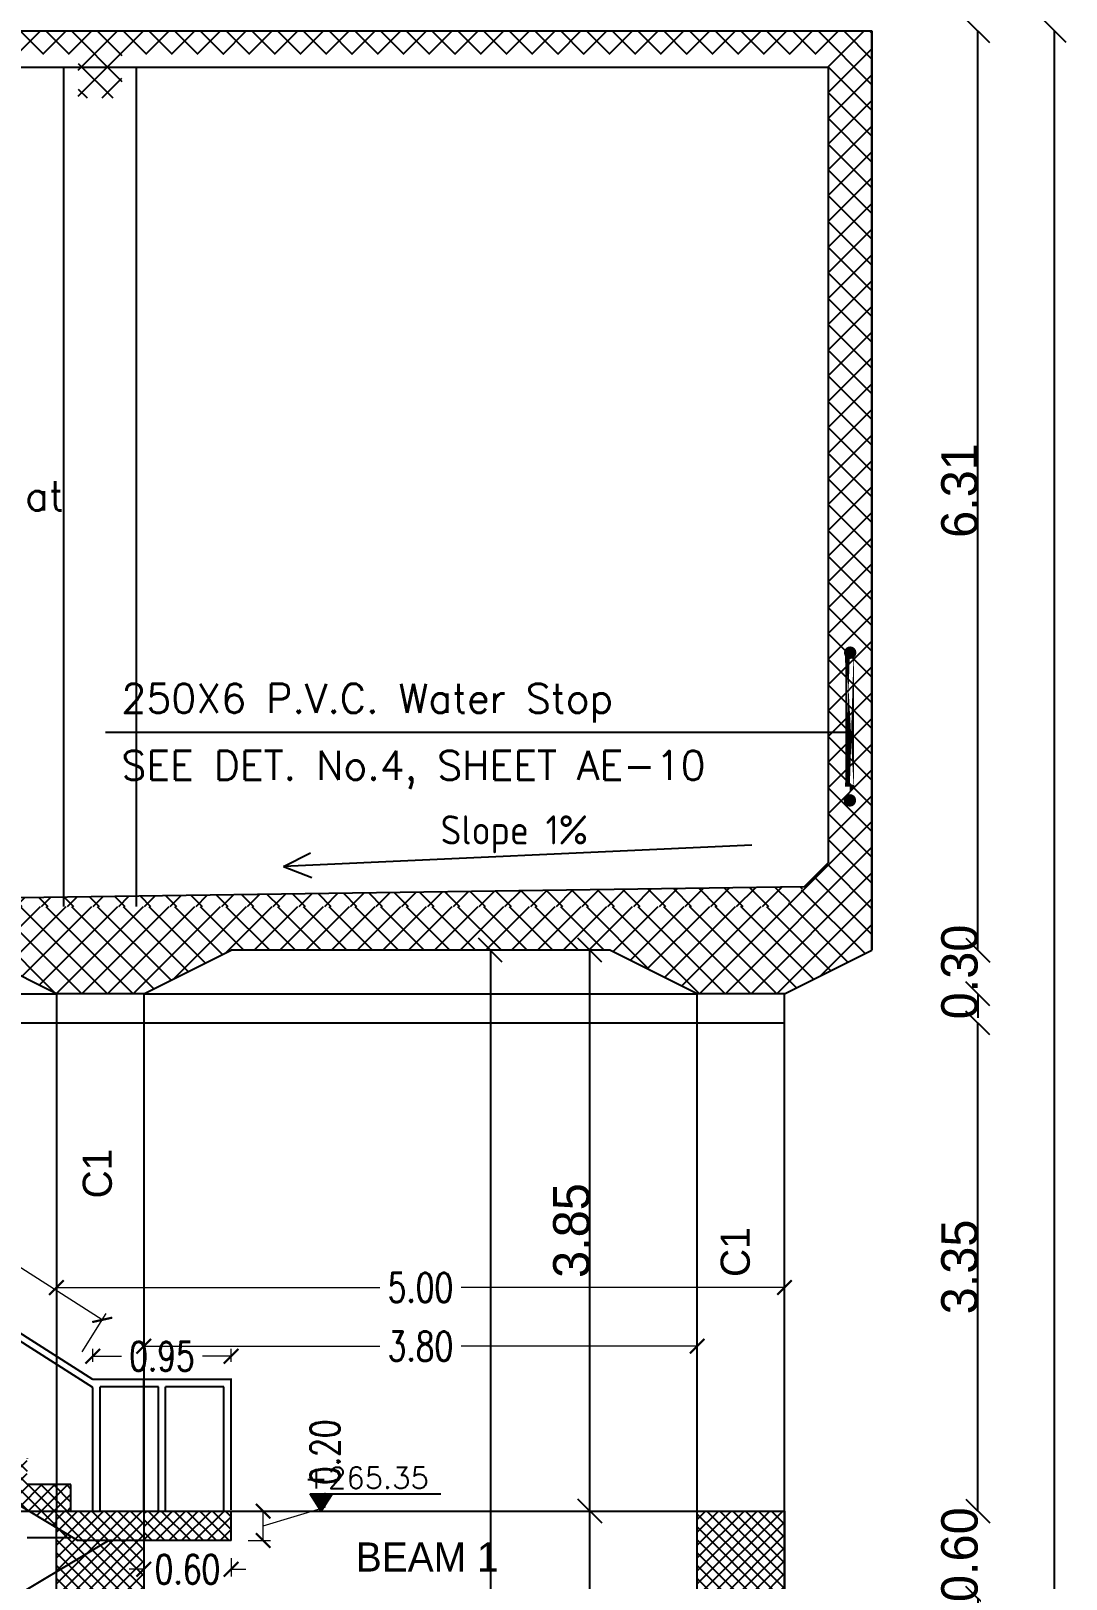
# Model space of a CAD drawing. Extents: x 166525 to 167198, y 178739 to 179747.
# Drawn here: x 166625.13 to 166632.24, y 179407.47 to 179418.09 of the extents above; entities that cross this region are included whole.
import ezdxf

# ---------------------------------------------------------------- set-up
doc = ezdxf.new("R2010")
doc.units = 0
doc.header["$MEASUREMENT"] = 0
for name, pattern in [('AUSGEZOGEN', [0]), ('CENTER', [2, 1.25, -0.25, 0.25, -0.25]), ('VONLAYER', [0])]:
    doc.linetypes.add(name, pattern=pattern)
doc.layers.get('0').update_dxf_attribs({"linetype": 'CONTINUOUS'})
doc.layers.get('DEFPOINTS').update_dxf_attribs({"linetype": 'CONTINUOUS'})
for name, color, linetype in [('3', 4, 'CONTINUOUS'), ('4', 12, 'CONTINUOUS'), ('6', 2, 'CONTINUOUS'), ('concret', 5, 'CONTINUOUS'), ('EBENE0', 7, 'AUSGEZOGEN'), ('ELEV', 1, 'CONTINUOUS'), ('HATH', 253, 'CONTINUOUS'), ('HATSH', 252, 'CONTINUOUS'), ('POLI', 3, 'CONTINUOUS'), ('Stairs', 231, 'CONTINUOUS'), ('TEXTS', 1, 'CONTINUOUS')]:
    doc.layers.add(name, color=color, linetype=linetype)
doc.layers.add('BEAM', color=6, linetype='CONTINUOUS', lineweight=13)
doc.layers.add('LAND CORNERS', color=255, linetype='CONTINUOUS', lineweight=25)
doc.styles.add('DIM', font='simplex.shx', dxfattribs={"width": 0.75})
doc.styles.add('ISO8', font='iso8')
doc.styles.add('ROMANS', font='romans.shx')
doc.dimstyles.new('mais 1-100 plan', dxfattribs={"dimtxt": 0.25, "dimasz": 0.1635, "dimexe": 0.18, "dimexo": 0.0625, "dimgap": 0, "dimtad": 1, "dimzin": 0, "dimdsep": 46, "dimtxsty": 'Standard', "dimblk": 'OBLIQUE', "dimcen": 0, "dimse1": 1, "dimse2": 1, "dimclrd": 8, "dimclrt": 4, "dimadec": 0, "dimazin": 0, "dimtfac": 1, "dimtix": 1, "dimtofl": 0, "dimtmove": 0, "dimatfit": 3, "dimldrblk": 'OBLIQUE', "dimfxl": 0.18, "dimtolj": 1, "dimtzin": 0, "dimarcsym": 0})
doc.dimstyles.new('MUTASIM', dxfattribs={"dimscale": 0.9995, "dimtxt": 0.2, "dimasz": 0.1, "dimexe": 0.05, "dimexo": 0.12, "dimgap": 0.05, "dimtad": 0, "dimzin": 0, "dimdsep": 46, "dimtxsty": 'DIM', "dimblk": 'ARCHTICK', "dimcen": 0.09, "dimclrd": 35, "dimclre": 33, "dimclrt": 256, "dimazin": 0, "dimtfac": 1, "dimtofl": 0, "dimtmove": 1, "dimatfit": 3, "dimfxl": 0.18, "dimtolj": 1, "dimtzin": 0, "dimlwd": 13, "dimlwe": 9, "dimarcsym": 0})

# ---------------------------------------------------------------- blocks, each defined once
blk = doc.blocks.new('_OBLIQUE')
at = {"color": 0, "linetype": 'ByBlock'}
blk.add_line((-0.5, -0.5), (0.5, 0.5), dxfattribs=at)
blk = doc.blocks.new('*D887')
at = {"layer": 'DEFPOINTS', "color": 0, "transparency": 16777216}
for p in [(166628.968, 179407.935), (166628.968, 179407.935), (166628.968, 179403.985)]:
    blk.add_point(p, dxfattribs=at)
at = {"layer": 'LAND CORNERS', "color": 8, "lineweight": -2, "transparency": 16777216}
blk.add_line((166628.968, 179403.985), (166628.968, 179407.935), dxfattribs=at)
at = {"layer": 'LAND CORNERS', "color": 8, "lineweight": -2, "transparency": 16777216, "xscale": 0.1635000000000001, "yscale": 0.1635000000000001, "zscale": 0.1635000000000001}
for p, rotation in [((166628.968, 179407.935), 90), ((166628.968, 179403.985), 270)]:
    blk.add_blockref('_OBLIQUE', p, dxfattribs=dict(at, rotation=rotation))
at = {"layer": 'LAND CORNERS', "color": 4, "transparency": 16777216, "insert": (166628.843, 179405.96), "char_height": 0.25, "attachment_point": 5, "rotation": 90}
blk.add_mtext('\\A1;3.95', dxfattribs=at)
blk = doc.blocks.new('*D888')
at = {"layer": 'DEFPOINTS', "color": 0, "transparency": 16777216}
for p in [(166628.968, 179411.785), (166628.968, 179411.785), (166628.968, 179407.935)]:
    blk.add_point(p, dxfattribs=at)
at = {"layer": 'LAND CORNERS', "color": 8, "lineweight": -2, "transparency": 16777216}
blk.add_line((166628.968, 179407.935), (166628.968, 179411.785), dxfattribs=at)
at = {"layer": 'LAND CORNERS', "color": 8, "lineweight": -2, "transparency": 16777216, "xscale": 0.1635000000000001, "yscale": 0.1635000000000001, "zscale": 0.1635000000000001}
for p, rotation in [((166628.968, 179411.785), 90), ((166628.968, 179407.935), 270)]:
    blk.add_blockref('_OBLIQUE', p, dxfattribs=dict(at, rotation=rotation))
at = {"layer": 'LAND CORNERS', "color": 4, "transparency": 16777216, "insert": (166628.843, 179409.86), "char_height": 0.25, "attachment_point": 5, "rotation": 90}
blk.add_mtext('\\A1;3.85', dxfattribs=at)
blk = doc.blocks.new('*D889')
at = {"layer": 'DEFPOINTS', "color": 0, "transparency": 16777216}
for p in [(166628.317, 179411.785), (166628.285, 179392.535), (166628.317, 179392.535)]:
    blk.add_point(p, dxfattribs=at)
at = {"layer": 'LAND CORNERS', "color": 8, "lineweight": -2, "transparency": 16777216}
blk.add_line((166628.285, 179411.785), (166628.285, 179392.535), dxfattribs=at)
at = {"layer": 'LAND CORNERS', "color": 8, "lineweight": -2, "transparency": 16777216, "xscale": 0.1635000000000001, "yscale": 0.1635000000000001, "zscale": 0.1635000000000001}
for p, rotation in [((166628.285, 179411.785), 90), ((166628.285, 179392.535), 270)]:
    blk.add_blockref('_OBLIQUE', p, dxfattribs=dict(at, rotation=rotation))
at = {"layer": 'LAND CORNERS', "color": 4, "transparency": 16777216, "insert": (166628.16, 179402.16), "char_height": 0.25, "attachment_point": 5, "rotation": 90}
blk.add_mtext('\\A1;19.25', dxfattribs=at)
blk = doc.blocks.new('*D897')
at = {"layer": 'DEFPOINTS', "color": 0, "transparency": 16777216}
for p in [(166630.622, 179407.935), (166631.633, 179407.935), (166630.622, 179407.335)]:
    blk.add_point(p, dxfattribs=at)
at = {"layer": 'LAND CORNERS', "color": 8, "lineweight": -2, "transparency": 16777216}
for p, q in [((166631.633, 179407.935), (166631.633, 179408.098)), ((166631.633, 179407.335), (166631.633, 179407.171))]:
    blk.add_line(p, q, dxfattribs=at)
at = {"layer": 'LAND CORNERS', "color": 8, "lineweight": -2, "transparency": 16777216, "xscale": 0.1635000000000001, "yscale": 0.1635000000000001, "zscale": 0.1635000000000001}
for p, rotation in [((166631.633, 179407.935), 270), ((166631.633, 179407.335), 90)]:
    blk.add_blockref('_OBLIQUE', p, dxfattribs=dict(at, rotation=rotation))
at = {"layer": 'LAND CORNERS', "color": 4, "transparency": 16777216, "insert": (166631.508, 179407.635), "char_height": 0.25, "attachment_point": 5, "rotation": 90}
blk.add_mtext('\\A1;0.60', dxfattribs=at)
blk = doc.blocks.new('*D898')
at = {"layer": 'DEFPOINTS', "color": 0, "transparency": 16777216}
for p in [(166630.622, 179411.285), (166631.633, 179411.285), (166630.622, 179407.935)]:
    blk.add_point(p, dxfattribs=at)
at = {"layer": 'LAND CORNERS', "color": 8, "lineweight": -2, "transparency": 16777216}
blk.add_line((166631.633, 179407.935), (166631.633, 179411.285), dxfattribs=at)
at = {"layer": 'LAND CORNERS', "color": 8, "lineweight": -2, "transparency": 16777216, "xscale": 0.1635000000000001, "yscale": 0.1635000000000001, "zscale": 0.1635000000000001}
for p, rotation in [((166631.633, 179411.285), 90), ((166631.633, 179407.935), 270)]:
    blk.add_blockref('_OBLIQUE', p, dxfattribs=dict(at, rotation=rotation))
at = {"layer": 'LAND CORNERS', "color": 4, "transparency": 16777216, "insert": (166631.508, 179409.61), "char_height": 0.25, "attachment_point": 5, "rotation": 90}
blk.add_mtext('\\A1;3.35', dxfattribs=at)
blk = doc.blocks.new('*D899')
at = {"layer": 'DEFPOINTS', "color": 0, "transparency": 16777216}
for p in [(166630.905, 179411.785), (166630.305, 179411.485), (166631.633, 179411.485)]:
    blk.add_point(p, dxfattribs=at)
at = {"layer": 'LAND CORNERS', "color": 8, "lineweight": -2, "transparency": 16777216}
for p, q in [((166631.633, 179411.785), (166631.633, 179411.948)), ((166631.633, 179411.485), (166631.633, 179411.321))]:
    blk.add_line(p, q, dxfattribs=at)
at = {"layer": 'LAND CORNERS', "color": 8, "lineweight": -2, "transparency": 16777216, "xscale": 0.1635000000000001, "yscale": 0.1635000000000001, "zscale": 0.1635000000000001}
for p, rotation in [((166631.633, 179411.785), 270), ((166631.633, 179411.485), 90)]:
    blk.add_blockref('_OBLIQUE', p, dxfattribs=dict(at, rotation=rotation))
at = {"layer": 'LAND CORNERS', "color": 4, "transparency": 16777216, "insert": (166631.508, 179411.635), "char_height": 0.25, "attachment_point": 5, "rotation": 90}
blk.add_mtext('\\A1;0.30', dxfattribs=at)
blk = doc.blocks.new('*D900')
at = {"layer": 'DEFPOINTS', "color": 0, "transparency": 16777216}
for p in [(166631.603, 179418.098), (166631.633, 179392.535), (166632.157, 179392.535)]:
    blk.add_point(p, dxfattribs=at)
at = {"layer": 'LAND CORNERS', "color": 8, "lineweight": -2, "transparency": 16777216}
blk.add_line((166632.157, 179418.098), (166632.157, 179392.535), dxfattribs=at)
at = {"layer": 'LAND CORNERS', "color": 8, "lineweight": -2, "transparency": 16777216, "xscale": 0.1635000000000001, "yscale": 0.1635000000000001, "zscale": 0.1635000000000001}
for p, rotation in [((166632.157, 179418.098), 90), ((166632.157, 179392.535), 270)]:
    blk.add_blockref('_OBLIQUE', p, dxfattribs=dict(at, rotation=rotation))
at = {"layer": 'LAND CORNERS', "color": 4, "transparency": 16777216, "insert": (166632.032, 179405.317), "char_height": 0.25, "attachment_point": 5, "rotation": 90}
blk.add_mtext('\\A1;25.56', dxfattribs=at)
blk = doc.blocks.new('*D914')
at = {"layer": 'DEFPOINTS', "color": 0, "transparency": 16777216}
for p in [(166630.905, 179418.095), (166631.633, 179418.095), (166630.905, 179411.785)]:
    blk.add_point(p, dxfattribs=at)
at = {"layer": 'LAND CORNERS', "color": 8, "lineweight": -2, "transparency": 16777216}
blk.add_line((166631.633, 179411.785), (166631.633, 179418.095), dxfattribs=at)
at = {"layer": 'LAND CORNERS', "color": 8, "lineweight": -2, "transparency": 16777216, "xscale": 0.1635000000000001, "yscale": 0.1635000000000001, "zscale": 0.1635000000000001}
for p, rotation in [((166631.633, 179418.095), 90), ((166631.633, 179411.785), 270)]:
    blk.add_blockref('_OBLIQUE', p, dxfattribs=dict(at, rotation=rotation))
at = {"layer": 'LAND CORNERS', "color": 4, "transparency": 16777216, "insert": (166631.508, 179414.94), "char_height": 0.25, "attachment_point": 5, "rotation": 90}
blk.add_mtext('\\A1;6.31', dxfattribs=at)
blk = doc.blocks.new('_ARCHTICK')
at = {"color": 0, "linetype": 'ByBlock', "const_width": 0.15}
blk.add_lwpolyline([(-0.5, -0.5), (0.5, 0.5)], dxfattribs=at)
blk = doc.blocks.new('*D918')
at = {"layer": 'BEAM', "color": 33, "linetype": 'Continuous', "lineweight": 9, "transparency": 16777216}
for p, q in [((166625.905, 179409.49), (166625.905, 179409.016)), ((166629.705, 179409.259), (166629.705, 179409.016))]:
    blk.add_line(p, q, dxfattribs=at)
at = {"layer": 'BEAM', "color": 35, "linetype": 'Continuous', "lineweight": 13, "transparency": 16777216}
for p, q in [((166625.905, 179409.066), (166627.527, 179409.066)), ((166629.705, 179409.066), (166628.084, 179409.066))]:
    blk.add_line(p, q, dxfattribs=at)
at = {"layer": 'DEFPOINTS', "color": 0, "linetype": 'Continuous', "transparency": 16777216}
for p in [(166625.905, 179409.61), (166629.705, 179409.379), (166629.705, 179409.066)]:
    blk.add_point(p, dxfattribs=at)
at = {"layer": 'BEAM', "color": 35, "linetype": 'Continuous', "lineweight": 13, "transparency": 16777216, "xscale": 0.09995000000000001, "yscale": 0.09995000000000001, "zscale": 0.09995000000000001, "rotation": 180}
blk.add_blockref('_ARCHTICK', (166625.905, 179409.066), dxfattribs=at)
at = {"layer": 'BEAM', "color": 35, "linetype": 'Continuous', "lineweight": 13, "transparency": 16777216, "xscale": 0.09995000000000001, "yscale": 0.09995000000000001, "zscale": 0.09995000000000001}
blk.add_blockref('_ARCHTICK', (166629.705, 179409.066), dxfattribs=at)
at = {"layer": 'BEAM', "linetype": 'Continuous', "transparency": 16777216, "insert": (166627.805, 179409.066), "char_height": 0.1999, "attachment_point": 5, "style": 'DIM'}
blk.add_mtext('\\A1;3.80', dxfattribs=at)
blk = doc.blocks.new('*D919')
at = {"layer": 'BEAM', "color": 33, "linetype": 'Continuous', "lineweight": 9, "transparency": 16777216}
for p, q in [((166625.305, 179409.49), (166625.305, 179409.419)), ((166630.305, 179409.497), (166630.305, 179409.519))]:
    blk.add_line(p, q, dxfattribs=at)
at = {"layer": 'BEAM', "color": 35, "linetype": 'Continuous', "lineweight": 13, "transparency": 16777216}
for p, q in [((166625.305, 179409.469), (166627.527, 179409.469)), ((166630.305, 179409.469), (166628.084, 179409.469))]:
    blk.add_line(p, q, dxfattribs=at)
at = {"layer": 'DEFPOINTS', "color": 0, "linetype": 'Continuous', "transparency": 16777216}
for p in [(166625.305, 179409.61), (166630.305, 179409.469), (166630.305, 179409.377)]:
    blk.add_point(p, dxfattribs=at)
at = {"layer": 'BEAM', "color": 35, "linetype": 'Continuous', "lineweight": 13, "transparency": 16777216, "xscale": 0.09995000000000001, "yscale": 0.09995000000000001, "zscale": 0.09995000000000001, "rotation": 180}
blk.add_blockref('_ARCHTICK', (166625.305, 179409.469), dxfattribs=at)
at = {"layer": 'BEAM', "color": 35, "linetype": 'Continuous', "lineweight": 13, "transparency": 16777216, "xscale": 0.09995000000000001, "yscale": 0.09995000000000001, "zscale": 0.09995000000000001}
blk.add_blockref('_ARCHTICK', (166630.305, 179409.469), dxfattribs=at)
at = {"layer": 'BEAM', "linetype": 'Continuous', "transparency": 16777216, "insert": (166627.805, 179409.469), "char_height": 0.1999, "attachment_point": 5, "style": 'DIM'}
blk.add_mtext('\\A1;5.00', dxfattribs=at)
blk = doc.blocks.new('*D942')
at = {"layer": 'BEAM', "color": 33, "linetype": 'Continuous', "lineweight": 9, "transparency": 16777216}
for p, q in [((166625.905, 179407.612), (166625.905, 179407.485)), ((166626.505, 179407.612), (166626.505, 179407.485))]:
    blk.add_line(p, q, dxfattribs=at)
at = {"layer": 'BEAM', "color": 35, "linetype": 'Continuous', "lineweight": 13, "transparency": 16777216}
for p, q in [((166625.905, 179407.535), (166625.805, 179407.535)), ((166626.505, 179407.535), (166626.605, 179407.535))]:
    blk.add_line(p, q, dxfattribs=at)
at = {"layer": 'DEFPOINTS', "color": 0, "linetype": 'Continuous', "transparency": 16777216}
for p in [(166625.905, 179407.732), (166626.505, 179407.732), (166626.505, 179407.535)]:
    blk.add_point(p, dxfattribs=at)
at = {"layer": 'BEAM', "color": 35, "linetype": 'Continuous', "lineweight": 13, "transparency": 16777216, "xscale": 0.09995000000000001, "yscale": 0.09995000000000001, "zscale": 0.09995000000000001}
blk.add_blockref('_ARCHTICK', (166625.905, 179407.535), dxfattribs=at)
at = {"layer": 'BEAM', "color": 35, "linetype": 'Continuous', "lineweight": 13, "transparency": 16777216, "xscale": 0.09995000000000001, "yscale": 0.09995000000000001, "zscale": 0.09995000000000001, "rotation": 180}
blk.add_blockref('_ARCHTICK', (166626.505, 179407.535), dxfattribs=at)
at = {"layer": 'BEAM', "linetype": 'Continuous', "transparency": 16777216, "insert": (166626.205, 179407.535), "char_height": 0.1999, "attachment_point": 5, "style": 'DIM'}
blk.add_mtext('\\A1;0.60', dxfattribs=at)
blk = doc.blocks.new('*D945')
at = {"layer": 'BEAM', "color": 35, "linetype": 'Continuous', "lineweight": 13, "transparency": 16777216}
for p, q in [((166627.15, 179407.96), (166627.15, 179408.06)), ((166626.725, 179407.832), (166627.15, 179407.96)), ((166626.725, 179407.732), (166626.725, 179407.933))]:
    blk.add_line(p, q, dxfattribs=at)
at = {"layer": 'BEAM', "color": 33, "linetype": 'Continuous', "lineweight": 9, "transparency": 16777216}
for p, q in [((166626.623, 179407.933), (166626.775, 179407.933)), ((166626.623, 179407.732), (166626.775, 179407.732))]:
    blk.add_line(p, q, dxfattribs=at)
at = {"layer": 'DEFPOINTS', "color": 0, "linetype": 'Continuous', "transparency": 16777216}
for p in [(166626.503, 179407.933), (166626.725, 179407.933), (166626.503, 179407.732)]:
    blk.add_point(p, dxfattribs=at)
at = {"layer": 'BEAM', "color": 35, "linetype": 'Continuous', "lineweight": 13, "transparency": 16777216, "xscale": 0.09995000000000001, "yscale": 0.09995000000000001, "zscale": 0.09995000000000001}
for p, rotation in [((166626.725, 179407.933), 90), ((166626.725, 179407.732), 270)]:
    blk.add_blockref('_ARCHTICK', p, dxfattribs=dict(at, rotation=rotation))
at = {"layer": 'BEAM', "linetype": 'Continuous', "transparency": 16777216, "insert": (166627.15, 179408.338), "char_height": 0.1999, "attachment_point": 5, "rotation": 90, "style": 'DIM'}
blk.add_mtext('\\A1;0.20', dxfattribs=at)
blk = doc.blocks.new('*D965')
at = {"layer": 'BEAM', "color": 33, "linetype": 'Continuous', "lineweight": 9, "transparency": 16777216}
for p, q in [((166623.625, 179410.208), (166623.792, 179410.47)), ((166625.481, 179409.028), (166625.647, 179409.29))]:
    blk.add_line(p, q, dxfattribs=at)
at = {"layer": 'BEAM', "color": 35, "linetype": 'Continuous', "lineweight": 13, "transparency": 16777216}
for p, q in [((166623.765, 179410.428), (166624.458, 179409.987)), ((166625.62, 179409.247), (166624.928, 179409.688))]:
    blk.add_line(p, q, dxfattribs=at)
at = {"layer": 'DEFPOINTS', "color": 0, "linetype": 'Continuous', "transparency": 16777216}
for p in [(166623.765, 179410.428), (166623.561, 179410.107), (166625.416, 179408.927)]:
    blk.add_point(p, dxfattribs=at)
at = {"layer": 'BEAM', "color": 35, "linetype": 'Continuous', "lineweight": 13, "transparency": 16777216, "xscale": 0.09995000000000001, "yscale": 0.09995000000000001, "zscale": 0.09995000000000001}
for p, rotation in [((166623.765, 179410.428), 147.53218855823), ((166625.62, 179409.247), 327.53218855823)]:
    blk.add_blockref('_ARCHTICK', p, dxfattribs=dict(at, rotation=rotation))
at = {"layer": 'BEAM', "linetype": 'Continuous', "transparency": 16777216, "insert": (166624.693, 179409.838), "char_height": 0.1999, "attachment_point": 5, "rotation": 327.5322, "style": 'DIM'}
blk.add_mtext('\\A1;2.20', dxfattribs=at)
blk = doc.blocks.new('*D966')
at = {"layer": 'BEAM', "color": 33, "linetype": 'Continuous', "lineweight": 9, "transparency": 16777216}
for p, q in [((166625.555, 179408.958), (166625.555, 179409.047)), ((166626.505, 179408.958), (166626.505, 179409.047))]:
    blk.add_line(p, q, dxfattribs=at)
at = {"layer": 'BEAM', "color": 35, "linetype": 'Continuous', "lineweight": 13, "transparency": 16777216}
for p, q in [((166625.555, 179408.997), (166625.752, 179408.997)), ((166626.505, 179408.997), (166626.309, 179408.997))]:
    blk.add_line(p, q, dxfattribs=at)
at = {"layer": 'DEFPOINTS', "color": 0, "linetype": 'Continuous', "transparency": 16777216}
for p in [(166625.555, 179408.997), (166625.555, 179408.838), (166626.505, 179408.838)]:
    blk.add_point(p, dxfattribs=at)
at = {"layer": 'BEAM', "color": 35, "linetype": 'Continuous', "lineweight": 13, "transparency": 16777216, "xscale": 0.09995000000000001, "yscale": 0.09995000000000001, "zscale": 0.09995000000000001, "rotation": 180}
blk.add_blockref('_ARCHTICK', (166625.555, 179408.997), dxfattribs=at)
at = {"layer": 'BEAM', "color": 35, "linetype": 'Continuous', "lineweight": 13, "transparency": 16777216, "xscale": 0.09995000000000001, "yscale": 0.09995000000000001, "zscale": 0.09995000000000001}
blk.add_blockref('_ARCHTICK', (166626.505, 179408.997), dxfattribs=at)
at = {"layer": 'BEAM', "linetype": 'Continuous', "transparency": 16777216, "insert": (166626.03, 179408.997), "char_height": 0.1999, "attachment_point": 5, "style": 'DIM'}
blk.add_mtext('\\A1;0.95', dxfattribs=at)

msp = doc.modelspace()

# ---------------------------------------------------------------- hatches: boundary and pattern name
at = {"layer": '4'}
h = msp.add_hatch(color=2, dxfattribs=at)
edge = h.paths.add_edge_path()
edge.add_arc((166630.75609, 179413.82694), 0.04314, 180, 540, ccw=False)
at = {"layer": '4', "linetype": 'CENTER', "ltscale": 2}
h = msp.add_hatch(dxfattribs=at)
h.set_pattern_fill('PLASTI', color=2, scale=0.05, style=0)
h.set_pattern_definition([(0, (166151.107151, 179709.249989), (0, 0.0125), []), (0, (166151.107151, 179709.251552), (0, 0.0125), []), (0, (166151.107151, 179709.253114), (0, 0.0125), []), (0, (166151.107151, 179709.257802), (0, 0.0125), [])])
edge = h.paths.add_edge_path()
edge.add_line((166630.75356, 179413.85689), (166630.75356, 179413.79425))
edge.add_line((166630.7847, 179413.8291), (166630.7222, 179413.8291))
edge.add_line((166630.73038, 179412.92264), (166630.73038, 179413.81922))
edge.add_line((166630.78038, 179412.92264), (166630.78038, 179413.81922))
edge.add_line((166630.75356, 179412.94296), (166630.75356, 179412.88032))
edge.add_line((166630.7847, 179412.91517), (166630.7222, 179412.91517))
at = {"layer": '4'}
h = msp.add_hatch(color=2, dxfattribs=at)
edge = h.paths.add_edge_path()
edge.add_arc((166630.75417, 179412.81301), 0.04314, 0, 360)
at = {"layer": 'HATH'}
h = msp.add_hatch(dxfattribs=at)
h.set_pattern_fill('ANSI37', color=256, scale=0.5, style=0)
h.set_pattern_definition([(45, (14485.830024, -1659.351954), (-0.044194173824, 0.044194173824), []), (135, (14485.830024, -1659.351954), (-0.044194173824, -0.044194173824), [])])
h.paths.add_polyline_path([(166621.50539, 179409.20181), (166620.90539, 179409.20181), (166620.90539, 179409.00181), (166621.46551, 179409.00181), (166621.50539, 179409.00181)])
h.paths.add_polyline_path([(166620.90539, 179409.20181), (166619.15539, 179409.20181), (166619.15539, 179409.00181), (166620.90539, 179409.00181)])
h.paths.add_polyline_path([(166620.80856, 179408.70598), (166620.80856, 179409.49765), (166620.43356, 179409.49765), (166620.43356, 179408.70598)], flags=9)
h.paths.add_polyline_path([(166623.60539, 179409.02081), (166623.60539, 179409.20181), (166621.50539, 179409.20181), (166621.50539, 179409.00181), (166623.34651, 179409.00181), (166625.11502, 179407.93481), (166625.40539, 179407.93481), (166625.40539, 179408.11581), (166625.10539, 179408.11581), (166625.10539, 179408.29681), (166624.80539, 179408.29681), (166624.80539, 179408.47781), (166624.50539, 179408.47781), (166624.50539, 179408.65881), (166624.20539, 179408.65881), (166624.20539, 179408.83981), (166623.90539, 179408.83981), (166623.90539, 179409.02081)])
h.paths.add_polyline_path([(166625.30539, 179407.81996), (166625.30539, 179407.93481), (166625.11502, 179407.93481)])
h.paths.add_polyline_path([(166625.90539, 179407.93481), (166625.90539, 179407.93156), (166626.50539, 179407.93156), (166626.50539, 179407.93481)])
h = msp.add_hatch(dxfattribs=at)
h.set_pattern_fill('ANSI37', color=256, scale=0.5, style=0)
h.set_pattern_definition([(45, (160975.71709, 180494.01165), (-0.0441941738, 0.0441941738), []), (135, (160975.71709, 180494.01165), (-0.0441941738, -0.0441941738), [])])
h.paths.add_polyline_path([(166625.30539, 179407.93481), (166625.90539, 179407.93481), (166625.90539, 179407.33481), (166625.30539, 179407.33481)])
h = msp.add_hatch(dxfattribs=at)
h.set_pattern_fill('ANSI37', color=256, scale=0.5, style=0)
h.set_pattern_definition([(45, (14954.575713, 20400.882254), (-0.044194173824, 0.044194173824), []), (135, (14954.575713, 20400.882254), (-0.044194173824, -0.044194173824), [])])
h.paths.add_polyline_path([(166626.50539, 179395.88481), (166626.50539, 179396.08481), (166625.90539, 179396.08481), (166625.90539, 179395.88481)])
h.paths.add_polyline_path([(166625.90539, 179400.03481), (166625.90539, 179399.83381), (166626.50539, 179399.83381), (166626.50539, 179400.03481)])
h.paths.add_polyline_path([(166625.90539, 179403.98481), (166625.90539, 179403.78281), (166626.50539, 179403.78281), (166626.50539, 179403.98481)])
h.paths.add_polyline_path([(166625.90539, 179407.93481), (166625.90539, 179407.73181), (166626.50539, 179407.73181), (166626.50539, 179407.93481)])
h = msp.add_hatch(dxfattribs=at)
h.set_pattern_fill('ANSI37', color=256, scale=0.5, style=0)
h.set_pattern_definition([(45, (160980.11709, 180494.01165), (-0.0441941738, 0.0441941738), []), (135, (160980.11709, 180494.01165), (-0.0441941738, -0.0441941738), [])])
h.paths.add_polyline_path([(166629.70539, 179407.93481), (166630.30539, 179407.93481), (166630.30539, 179407.33481), (166629.70539, 179407.33481)])
at = {"layer": 'HATSH'}
h = msp.add_hatch(dxfattribs=at)
h.set_pattern_fill('ANSI37', color=256, style=0)
h.set_pattern_definition([(45, (14816.1054, 20313.7844), (-0.08838834765, 0.08838834765), []), (135, (14816.1054, 20313.7844), (-0.08838834765, -0.08838834765), [])])
h.paths.add_polyline_path([(166630.90538, 179418.09481), (166620.30538, 179418.09481), (166620.30538, 179415.61436), (166620.60538, 179415.61436), (166620.60538, 179417.93481), (166625.45538, 179417.93481), (166625.45538, 179417.63481), (166625.75538, 179417.63481), (166625.75538, 179417.93481), (166630.60538, 179417.93481), (166630.60538, 179415.61436), (166630.90538, 179415.61436)])
h.paths.add_polyline_path([(166630.90538, 179415.61436), (166630.60538, 179415.61436), (166630.60538, 179415.02475), (166630.90538, 179415.02475), (166630.90538, 179415.22475), (166630.90538, 179415.22475)])
h.paths.add_polyline_path([(166630.90538, 179414.82475), (166630.90538, 179415.02475), (166630.60538, 179415.02475), (166630.60538, 179412.38481), (166630.30538, 179412.08481), (166620.90538, 179412.08481), (166620.60538, 179412.38481), (166620.60538, 179414.82475), (166620.60538, 179414.82475), (166620.60538, 179415.02475), (166620.50538, 179415.02475), (166620.30538, 179415.02475), (166620.30538, 179411.78481), (166620.90538, 179411.48481), (166621.50538, 179411.48481), (166622.10538, 179411.78481), (166624.70538, 179411.78481), (166625.30538, 179411.48481), (166625.90538, 179411.48481), (166626.50538, 179411.78481), (166629.10538, 179411.78481), (166629.70538, 179411.48481), (166630.30538, 179411.48481), (166630.90538, 179411.78481), (166630.90538, 179414.82475)])
h.paths.add_polyline_path([(166620.60538, 179415.61436), (166620.30538, 179415.61436), (166620.30538, 179415.02475), (166620.60538, 179415.02475), (166620.60538, 179415.22475), (166620.60538, 179415.22475)])
h.paths.add_polyline_path([(166627.06231, 179417.8666), (166627.06231, 179418.16303), (166627.28731, 179418.16303), (166627.28731, 179417.8666)], flags=9)
h = msp.add_hatch(dxfattribs=at)
h.set_pattern_fill('ANSI37', color=256, style=0)
h.set_pattern_definition([(45, (14980.42981, 20416.4058), (-0.08838834765, 0.08838834765), []), (135, (14980.42981, 20416.4058), (-0.08838834765, -0.08838834765), [])])
h.paths.add_polyline_path([(166630.44105, 179412.22048), (166623.38689, 179412.12012), (166622.63696, 179412.08612), (166622.63586, 179412.08481), (166630.30538, 179412.08481)])
at = {"layer": 'TEXTS'}
h = msp.add_hatch(dxfattribs=at)
h.set_pattern_fill('ANSI31', color=0, scale=0.0147)
h.set_pattern_definition([(45, (92262.8947653, 101422.9045975), (-0.00129930871043, 0.00129930871043), [])])
h.paths.add_polyline_path([(166627.19975, 179408.05144), (166627.04774, 179408.05241), (166627.12309, 179407.93481)])

# ---------------------------------------------------------------- linework, layer by layer
at = {"color": 8, "lineweight": -3}
for p, q in [((166630.0814, 179412.50512), (166626.86356, 179412.35924)), ((166626.86356, 179412.35924), (166627.05113, 179412.45322)), ((166626.86356, 179412.35924), (166627.05886, 179412.28262))]:
    msp.add_line(p, q, dxfattribs=at)
at = {"layer": '4', "color": 3, "linetype": 'AUSGEZOGEN'}
for p, q in [((166620.30538, 179418.09481), (166630.90538, 179418.09481)), ((166630.90538, 179418.09481), (166630.90538, 179411.78481)), ((166630.60538, 179417.84481), (166620.60538, 179417.84481)), ((166630.60538, 179417.84481), (166630.60538, 179412.38481)), ((166630.44105, 179412.22048), (166630.60538, 179412.38481)), ((166630.44105, 179412.22048), (166620.90538, 179412.08481)), ((166625.30538, 179411.48481), (166624.70538, 179411.78481)), ((166625.90538, 179411.48481), (166626.50538, 179411.78481)), ((166629.10538, 179411.78481), (166626.50538, 179411.78481)), ((166629.70538, 179411.48481), (166629.10538, 179411.78481)), ((166630.30538, 179411.48481), (166630.90538, 179411.78481)), ((166625.30538, 179411.48481), (166625.30538, 179409.97071)), ((166625.90538, 179411.48481), (166625.90538, 179409.97193)), ((166629.70538, 179409.97071), (166629.70538, 179411.48481)), ((166630.30538, 179409.97193), (166630.30538, 179411.48481))]:
    msp.add_line(p, q, dxfattribs=at)
at = {"layer": '4', "color": 2, "linetype": 'CENTER', "ltscale": 2}
msp.add_line((166630.73038, 179412.92264), (166630.73038, 179413.81922), dxfattribs=at)
at = {"layer": '4', "color": 3, "linetype": 'AUSGEZOGEN'}
for points in [[(166621.50538, 179411.48481), (166625.30538, 179411.48481)], [(166625.90538, 179411.48481), (166629.70538, 179411.48481)], [(166621.50539, 179411.28481), (166625.30539, 179411.28481)], [(166625.90539, 179411.28481), (166629.70539, 179411.28481)]]:
    msp.add_lwpolyline(points, dxfattribs=at)
at = {"layer": '6', "color": 3, "linetype": 'AUSGEZOGEN'}
msp.add_line((166630.90539, 179411.78481), (166630.90539, 179418.09481), dxfattribs=at)
at = {"layer": 'concret'}
for points in [[(166625.30539, 179407.93481), (166625.90539, 179407.93481), (166625.90539, 179407.33481), (166625.30539, 179407.33481)], [(166629.70539, 179407.93481), (166630.30539, 179407.93481), (166630.30539, 179407.33481), (166629.70539, 179407.33481)]]:
    msp.add_lwpolyline(points, close=True, dxfattribs=at)
at = {"layer": 'EBENE0', "color": 3, "linetype": 'AUSGEZOGEN'}
for p, q in [((166630.30539, 179411.48481), (166630.90539, 179411.78481)), ((166630.30539, 179411.48481), (166630.90539, 179411.78481)), ((166625.30539, 179411.48481), (166625.30539, 179411.28481)), ((166629.70539, 179409.97193), (166629.70539, 179411.48481)), ((166630.30539, 179409.97071), (166630.30539, 179411.48481)), ((166630.30539, 179392.53481), (166630.30539, 179411.48156)), ((166625.30539, 179411.28481), (166625.30539, 179407.93481)), ((166625.30539, 179411.28481), (166625.90539, 179411.28481)), ((166625.90539, 179411.28481), (166625.90539, 179407.93481)), ((166629.70539, 179407.93481), (166629.70539, 179411.28481)), ((166629.70539, 179411.28481), (166630.30539, 179411.28481)), ((166625.00539, 179407.93481), (166625.30539, 179407.93481)), ((166625.90539, 179407.93481), (166629.70539, 179407.93481))]:
    msp.add_line(p, q, dxfattribs=at)
at = {"layer": 'ELEV'}
for p, q in [((166625.35539, 179412.08481), (166625.35539, 179417.84481)), ((166625.85539, 179412.08481), (166625.85539, 179417.84481))]:
    msp.add_line(p, q, dxfattribs=at)
at = {"layer": 'HATSH', "color": 1}
msp.add_line((166630.74589, 179413.27978), (166625.64169, 179413.27978), dxfattribs=at)
at = {"layer": 'HATSH'}
for p, q in [((166625.90538, 179411.48481), (166625.30538, 179411.48481)), ((166630.30538, 179411.48481), (166629.70538, 179411.48481))]:
    msp.add_line(p, q, dxfattribs=at)
at = {"layer": 'Stairs'}
for p, q in [((166625.55539, 179408.83806), (166623.56094, 179410.10709)), ((166625.55539, 179408.78329), (166623.55539, 179410.05709)), ((166626.50539, 179408.83806), (166625.55539, 179408.83806)), ((166625.90539, 179407.93481), (166625.90539, 179408.83481)), ((166626.05539, 179408.83806), (166626.05539, 179408.83848)), ((166626.05539, 179408.83806), (166626.05539, 179408.83848)), ((166626.50539, 179407.94331), (166626.50539, 179408.84331)), ((166625.55539, 179407.93481), (166625.55539, 179408.78329)), ((166625.60539, 179407.93806), (166625.60539, 179408.78806)), ((166626.00539, 179408.78806), (166625.60539, 179408.78806)), ((166626.00539, 179407.98806), (166626.00539, 179408.78806)), ((166626.00539, 179407.93806), (166626.00539, 179408.78806)), ((166626.45539, 179408.78806), (166626.05539, 179408.78806)), ((166626.05539, 179407.93806), (166626.05539, 179408.78806)), ((166626.05539, 179407.93806), (166626.05539, 179408.78806)), ((166626.45539, 179407.93806), (166626.45539, 179408.78806))]:
    msp.add_line(p, q, dxfattribs=at)
at = {"layer": 'TEXTS'}
for p, q in [((166623.34651, 179409.00181), (166625.45149, 179407.73181)), ((166625.40539, 179408.11581), (166625.10539, 179408.11581)), ((166625.40539, 179407.93481), (166625.40539, 179408.11581)), ((166625.40539, 179407.75281), (166625.40539, 179407.75963)), ((166622.40539, 179405.78814), (166625.66294, 179407.73181)), ((166625.10539, 179407.75281), (166625.40539, 179407.75281)), ((166626.50539, 179407.73181), (166625.45149, 179407.73181))]:
    msp.add_line(p, q, dxfattribs=at)
at = {"layer": 'TEXTS', "color": 0}
for p, q in [((166627.12309, 179407.93481), (166627.04774, 179408.05241)), ((166627.04774, 179408.05241), (166627.946, 179408.05241)), ((166627.12309, 179407.93481), (166627.19975, 179408.05144))]:
    msp.add_line(p, q, dxfattribs=at)
at = {"layer": 'TEXTS', "color": 2}
msp.add_line((166626.50539, 179407.73181), (166626.50539, 179407.93481), dxfattribs=at)

# ---------------------------------------------------------------- texts
at = {"layer": '3', "color": 7, "linetype": 'Continuous', "style": 'ROMANS'}
msp.add_text('+265.35', height=0.147, dxfattribs=at).set_placement((166627.00641, 179408.08911))
at = {"layer": 'EBENE0', "color": 2, "style": 'ISO8'}
msp.add_text('Slope 1%%%', height=0.2, dxfattribs=at).set_placement((166627.94416, 179412.51037))
at = {"layer": 'POLI', "color": 6, "style": 'ROMANS'}
for s, p in [('Pipe 1.5"*5mm Fixed at', (166622.03961, 179414.8034)), ('250X6 P.V.C. Water Stop', (166625.75155, 179413.41342)), ('SEE DET. No.4, SHEET AE-10', (166625.75155, 179412.953))]:
    msp.add_text(s, height=0.2, dxfattribs=at).set_placement(p)
at = {"layer": 'Stairs', "linetype": 'VONLAYER', "char_height": 0.2, "attachment_point": 9, "rotation": 90}
for insert in [(166625.68863, 179410.42227), (166630.06941, 179409.88304)]:
    msp.add_mtext('C1', dxfattribs=dict(at, insert=insert))
at = {"layer": 'Stairs', "linetype": 'VONLAYER', "insert": (166628.3418, 179407.51895), "char_height": 0.2, "attachment_point": 9}
msp.add_mtext('BEAM 1', dxfattribs=at)

# ---------------------------------------------------------------- dimensions: what is measured, and where the dimension line sits
at = {"layer": 'BEAM', "color": 2, "linetype": 'Continuous'}
for p1, p2, distance, picture, middle in [((166625.41629, 179408.92656), (166623.56094, 179410.10709), -0.38024, '*D965', (166624.69274, 179409.83763)), ((166626.50539, 179408.83806), (166625.55539, 179408.83806), -0.15921, '*D966', (166626.03039, 179408.99727))]:
    dim = msp.add_aligned_dim(p1=p1, p2=p2, distance=distance, dimstyle='MUTASIM', dxfattribs=at)
    dim.commit()
    dim.dimension.update_dxf_attribs({"geometry": picture, "text_midpoint": middle})
for base, p1, p2, picture, middle in [((166630.30539, 179409.46884), (166625.30539, 179409.60981), (166630.30539, 179409.37721), '*D919', (166627.80539, 179409.46884)), ((166629.70539, 179409.06569), (166625.90539, 179409.60981), (166629.70539, 179409.37916), '*D918', (166627.80539, 179409.06569)), ((166626.50539, 179407.535), (166625.90539, 179407.73181), (166626.50539, 179407.73181), '*D942', (166626.20539, 179407.535))]:
    dim = msp.add_linear_dim(base=base, p1=p1, p2=p2, dimstyle='MUTASIM', dxfattribs=at)
    dim.commit()
    dim.dimension.update_dxf_attribs({"geometry": picture, "text_midpoint": middle})
dim = msp.add_linear_dim(base=(166626.72508, 179407.93281), p1=(166626.50267, 179407.73181), p2=(166626.50267, 179407.93281), angle=90, dimstyle='MUTASIM', dxfattribs=at)
dim.commit()
dim.dimension.update_dxf_attribs({"geometry": '*D945', "text_midpoint": (166627.14987, 179408.10967)})
at = {"layer": 'LAND CORNERS'}
for p1, p2, distance, picture, middle in [((166630.90539, 179411.78481), (166630.90538, 179418.09481), -0.72755, '*D914', (166631.50793, 179414.93981)), ((166628.31688, 179411.78481), (166628.31688, 179392.53481), -0.03231, '*D889', (166628.15957, 179402.15981)), ((166628.96818, 179407.93481), (166628.96818, 179411.78481), 0, '*D888', (166628.84318, 179409.85981)), ((166630.62198, 179407.93481), (166630.62198, 179411.28481), -1.01096, '*D898', (166631.50793, 179409.60981)), ((166630.62198, 179407.33481), (166630.62198, 179407.93481), -1.01096, '*D897', (166631.50793, 179407.63481)), ((166628.96818, 179403.98481), (166628.96818, 179407.93481), 0, '*D887', (166628.84318, 179405.95981))]:
    dim = msp.add_aligned_dim(p1=p1, p2=p2, distance=distance, dimstyle='mais 1-100 plan', override={"dimfxlon": 1, "dimarcsym": 1}, dxfattribs=at)
    dim.commit()
    dim.dimension.update_dxf_attribs({"geometry": picture, "text_midpoint": middle})
for base, p1, p2, picture, middle in [((166632.1567, 179392.53481), (166631.60293, 179418.09842), (166631.63293, 179392.53481), '*D900', (166632.0317, 179405.31661)), ((166631.63293, 179411.48481), (166630.90539, 179411.78481), (166630.30539, 179411.48481), '*D899', (166631.50793, 179411.63481))]:
    dim = msp.add_linear_dim(base=base, p1=p1, p2=p2, angle=90, dimstyle='mais 1-100 plan', override={"dimfxlon": 1, "dimarcsym": 1}, dxfattribs=at)
    dim.commit()
    dim.dimension.update_dxf_attribs({"geometry": picture, "text_midpoint": middle})

doc.saveas('drawing.dxf')
